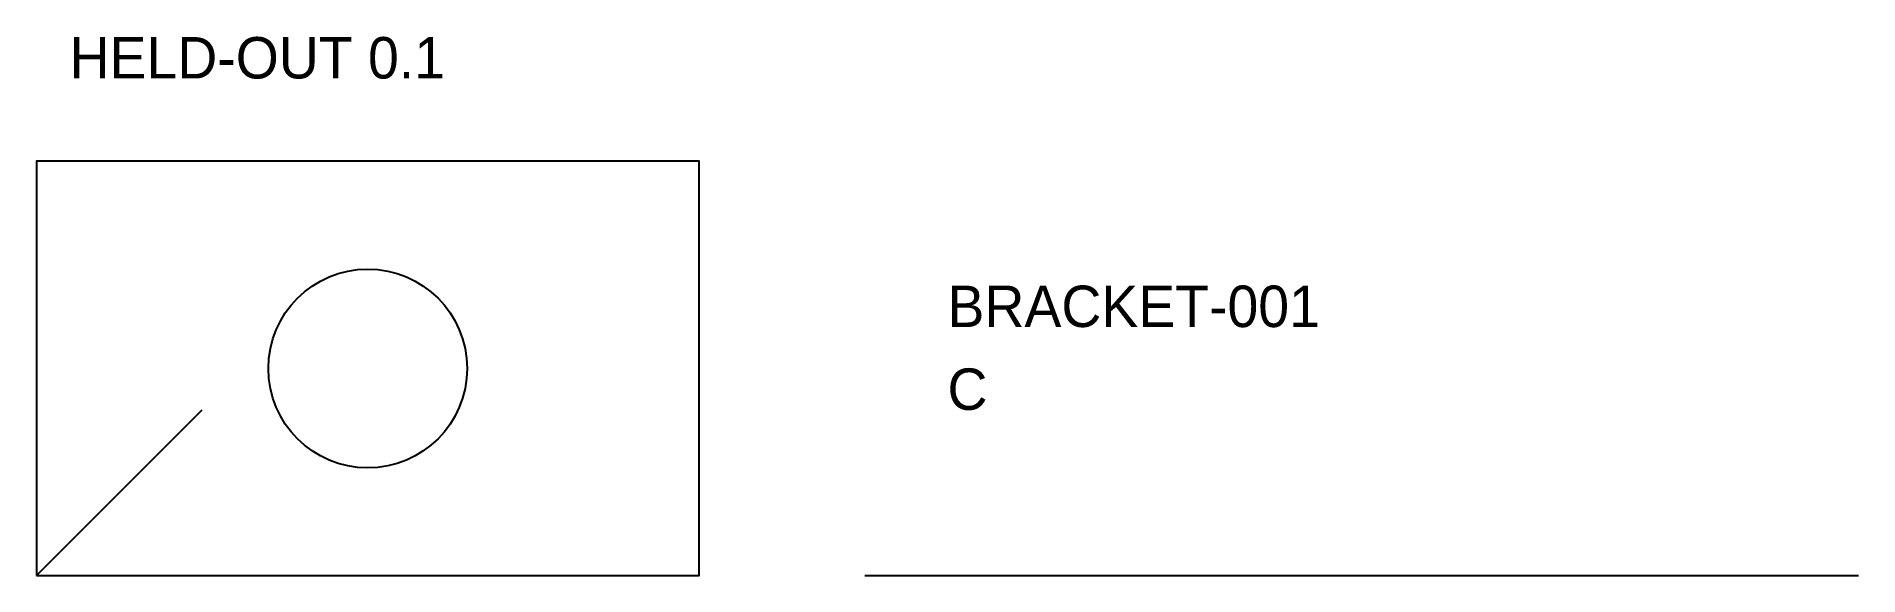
# Model space of a CAD drawing. Header units: metres. Extents: x 0 to 110, y 0 to 33.
import ezdxf

# ---------------------------------------------------------------- set-up
doc = ezdxf.new("R2010")
doc.units = ezdxf.units.M
for name, color, linetype in [('ANNOTATION', 5, 'Continuous'), ('MECHANICAL', 3, 'Continuous'), ('STRUCTURE', 1, 'Continuous')]:
    doc.layers.add(name, color=color, linetype=linetype)

# ---------------------------------------------------------------- blocks, each defined once
blk = doc.blocks.new('TITLEBLOCK')
at = {"layer": 'STRUCTURE'}
blk.add_line((0, 0), (60, 0), dxfattribs=at)
for tag, p in [('PART', (5, 15)), ('REV', (5, 10))]:
    blk.add_attdef(tag, p, '', height=2.5)

msp = doc.modelspace()

# ---------------------------------------------------------------- linework, layer by layer
at = {"layer": 'MECHANICAL'}
msp.add_line((0, 0), (10, 10), dxfattribs=at)
msp.add_circle((20, 12.5), 6, dxfattribs=at)
at = {"layer": 'STRUCTURE', "color": 6}
msp.add_lwpolyline([(0, 0), (40, 0), (40, 25), (0, 25)], close=True, dxfattribs=at)

# ---------------------------------------------------------------- block references
at = {"layer": 'ANNOTATION'}
msp.add_blockref('TITLEBLOCK', (50, 0), dxfattribs=at).add_auto_attribs({'PART': 'BRACKET-001', 'REV': 'C'})

# ---------------------------------------------------------------- texts
msp.add_text('HELD-OUT 0.1', height=2.5, dxfattribs=at).set_placement((2, 30))

doc.saveas('drawing.dxf')
